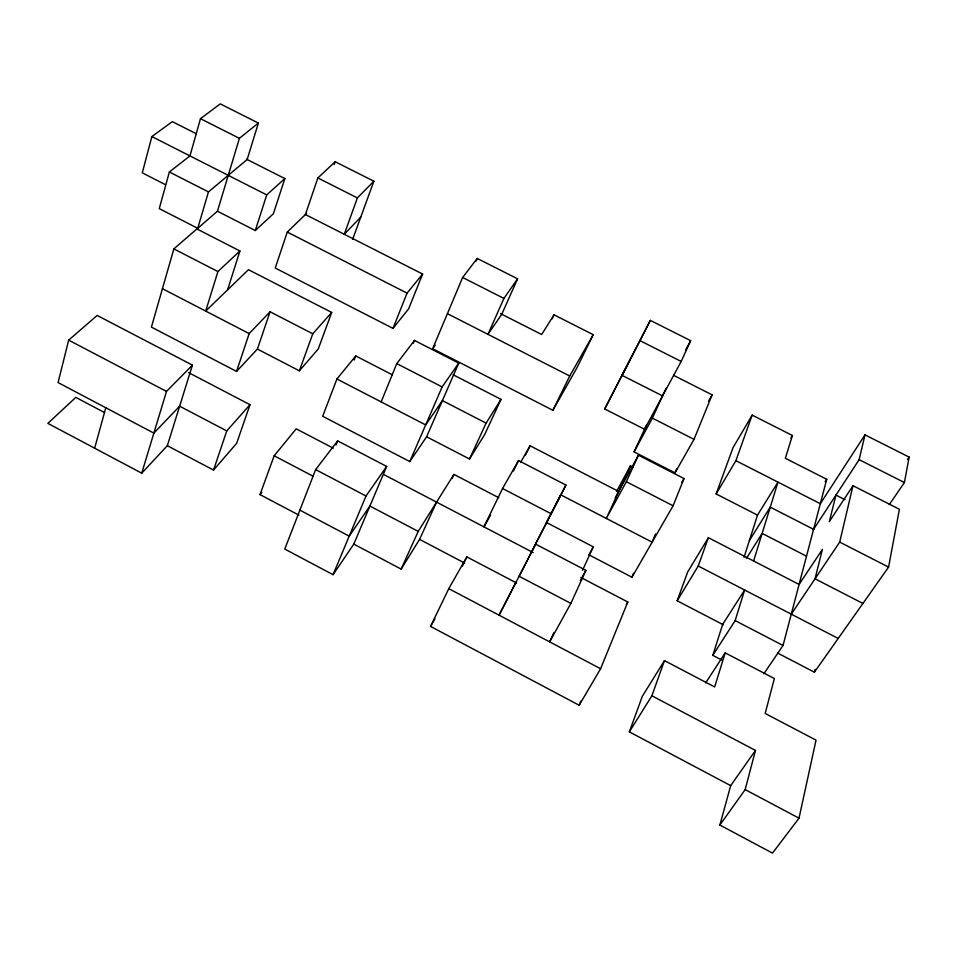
<?xml version="1.0" encoding="UTF-8"?>
<svg xmlns="http://www.w3.org/2000/svg" width="957" height="957" viewBox="0 0 957 957"><rect width="100%" height="100%" fill="white"/><g stroke="black" fill="none" stroke-linecap="round" stroke-linejoin="round"><path stroke-width="1.44" d="M777.455 652.961L814.395 672.185L888.586 567.094L899.401 509.268L852.998 485.713L829.336 521.589L835.963 495.092L845.103 499.745M889.292 504.614L904.401 482.531L909.15 457.111L864.996 434.861L820.316 503.705L735.885 460.688L752.166 415.123L792.408 435.495L785.362 458.271L826.728 479.29L783.041 645.485L763.877 673.74M725.191 652.865L714.652 686.947L664.457 660.605L651.884 695.787L755.468 750.42L730.681 785.637L719.867 825.042L772.502 853.118L799.011 818.163L816.034 740.144L765.181 713.455L774.357 678.537L725.191 652.865L705.656 682.927M814.395 672.185L815.053 669.338M791.272 614.167L839.696 542.093L852.998 485.713M813.139 529.987L859.147 459.647L864.996 434.861M104.492 412.527L75.806 397.382L47.85 423.377L141.732 473.177L167.343 445.699L192.429 365.131L97.159 315.439L68.677 340.142L58.066 382.573L153.862 433.114L179.641 406.187L226.761 430.913L249.992 404.691L188.493 372.572M719.867 825.042L745.168 789.609L755.468 750.42M196.173 133.693L172.344 121.635L151.864 136.564L142.294 172.846L165.549 184.725M169.365 171.985L159.269 208.614L197.728 228.316L217.442 211.21L239.406 138.334L258.366 123.07L220.254 103.882L200.48 118.68L189.965 155.907L169.365 171.985L208.459 191.914L247.169 159.508L258.366 123.07M94.647 448.199L105.808 407.766M173.863 248.892L151.409 327.103L236.558 371.424L257.409 349.066L270.065 311.767L312.783 333.79L331.696 312.437L248.437 269.683L205.683 311.073L217.921 271.561L239.908 250.973L196.879 228.926L173.863 248.892L217.921 271.561M197.728 228.316L208.459 191.914M141.732 473.177L166.494 391.413L192.429 365.131M712.786 655.354L735.167 620.603L744.63 590.026L722.643 624.431L712.786 655.354L721.913 660.115M753.602 560.993L777.981 482.137L757.501 515.129L744.044 557.321M227.587 289.875L239.908 250.973M217.442 211.21L255.292 230.541L266.728 194.893L284.851 178.588L246.475 159.149M284.851 178.588L273.391 213.722L255.292 230.541M236.558 371.424L249.167 333.586L270.065 311.767M306.623 213.351L287.279 232.073L275.233 268.032L392.992 328.371L408.627 308.836L422.623 274.061L305.403 214.535L317.856 177.954L335.177 161.733L373.876 181.208L352.678 239.238M167.343 445.699L213.531 470.078L226.761 430.913M249.992 404.691L236.666 443.306L213.531 470.078M334.22 164.496L335.177 161.733M723.348 624.801L677.173 600.769L698.251 566.018L708.371 537.69L799.095 584.44L822.374 549.45L815.029 578.806L862.915 603.448M373.876 181.208L357.38 197.92L344.281 234.274L360.801 217.024M257.409 349.066L299.362 370.814L312.783 333.79M298.967 515.165L259.993 494.602L274.18 455.795L296.203 428.832L333.287 448.187M730.681 785.637L629.347 731.878L642.291 696.385L664.457 660.605M677.173 600.769L687.64 572.071L708.371 537.69M757.501 515.129L716.147 493.944L733.05 447.613L752.166 415.123M331.696 312.437L318.274 348.934L299.362 370.814M392.406 374.833L355.753 355.932L336.912 378.996L322.676 416.259L409.787 461.585L426.619 436.775L458.75 363.122L414.477 340.429L396.76 363.588L381.161 401.904M354.174 360.011L355.753 355.932M315.643 469.6L284.767 549.067L333.06 574.69L353.803 544.114L386.652 466.43L337.63 440.866L315.643 469.6L366.005 496.013L386.652 466.43M336.003 445.005L337.63 440.866M392.992 328.371L407.06 293.117L422.623 274.061M588.591 554.653L631.967 577.238L673.094 505.775L684.016 478.56L638.439 455.197L615.172 497.951M516.589 583.004L466.849 556.902L448.785 588.663L430.554 626.416L579.164 705.249L600.601 668.74L627.792 601.989L580.839 577.478M655.533 533.862L652.148 542.164L560.587 494.769M646.406 425.219L634.084 451.895L675.008 472.866L694.016 439.347L712.128 394.858L673.728 375.419M413.376 343.132L414.477 340.429M579.164 705.249L580.863 701.122M631.967 577.238L633.654 573.135M675.008 472.866L676.707 468.751M333.06 574.69L366.005 496.013M517.581 278.822L503.92 298.417L487.962 334.34L501.779 314.255L517.581 278.822L477.22 258.438L462.638 277.494L432.66 348.683L552.883 410.29L576.772 368.098L593.232 334.675L554.007 314.817L541.662 334.507L500.547 313.633M476.06 261.189L477.22 258.438M409.787 461.585L442.134 386.939L458.75 363.122M353.803 544.114L401.139 569.092L418.221 531.386L453.941 474.409L498.788 497.724M401.139 569.092L419.585 539.389L436.559 502.126M553.959 632.505L549.665 641.872L570.862 603.4L585.923 570.372L535.621 544.138L499.064 615.184L515.775 582.586M633.115 467.172L630.472 465.82L606.319 518.443L626.345 481.718L638.439 455.197M681.181 361.447L690.655 340.668L650.341 320.38L604.704 408.95L644.528 429.274L681.181 361.447L639.958 340.632L604.704 408.95M452.135 478.356L453.941 474.409M582.526 570.288L593.28 546.842L546.555 522.558M634.084 451.895L652.363 418.125L666.216 387.956M426.619 436.775L469.516 459.013L486.108 423.126L501.001 399.344L453.128 374.773M501.001 399.344L484.565 434.777L469.516 459.013M552.105 318.86L554.007 314.817M462.327 566.233L466.849 556.902M531.59 551.746L565.922 485.043L518.538 460.544L502.545 488.513L483.931 526.864L490.546 515.225M513.454 471L518.538 460.544M525.537 455.006L530.046 445.771L618.701 491.467M552.883 410.29L569.726 376.005L593.232 334.675M535.621 544.138L519.137 576.281L570.862 603.4M535.669 543.791L565.922 485.043M632.673 354.64L622.05 375.335L662.555 395.911M639.958 340.632L650.341 320.38M546.423 522.642L560.754 494.853M685.714 349.831L690.655 340.668M616.559 491.443L630.472 465.82M589.093 554.51L593.28 546.842M580.349 580.528L585.923 570.372M708.587 401.15L712.128 394.858M430.554 626.416L434.933 618.689M520.572 462.434L530.046 445.771M681.815 482.412L684.016 478.56M626.297 604.549L627.792 601.989M716.147 493.944L735.885 460.688M790.889 437.971L792.408 435.495M629.347 731.878L651.884 695.787M749.403 540.502L770.253 507.15L813.701 529.377M746.424 558.386L762.131 533.408L806.512 556.196M825.125 481.778L826.728 479.29M907.487 459.563L909.15 457.111M433.533 347.511L435.268 345.154M259.993 494.602L261.835 492.317M200.48 118.68L239.406 138.334M317.856 177.954L357.38 197.92M859.147 459.647L904.401 482.531M462.638 277.494L503.92 298.417M151.864 136.564L266.728 194.893M287.279 232.073L407.06 293.117M447.409 313.669L569.726 376.005M652.363 418.125L694.016 439.347M839.696 542.093L888.586 567.094M396.76 363.588L442.134 386.939M626.345 481.718L673.094 505.775M486.108 423.126L442.409 400.6L425.674 424.932L336.912 378.996M162.439 288.691L249.167 333.586M698.251 566.018L838.212 638.463M502.545 488.513L551.196 513.765M735.167 620.603L783.041 645.485M383.601 474.469L533.205 552.596M68.677 340.142L166.494 391.413M274.18 455.795L312.867 476.096M418.221 531.386L369.904 506.038L349.197 536.135L299.9 510.129M419.585 539.389L464.528 562.991M448.785 588.663L600.601 668.74M745.168 789.609L799.011 818.163"/></g></svg>
